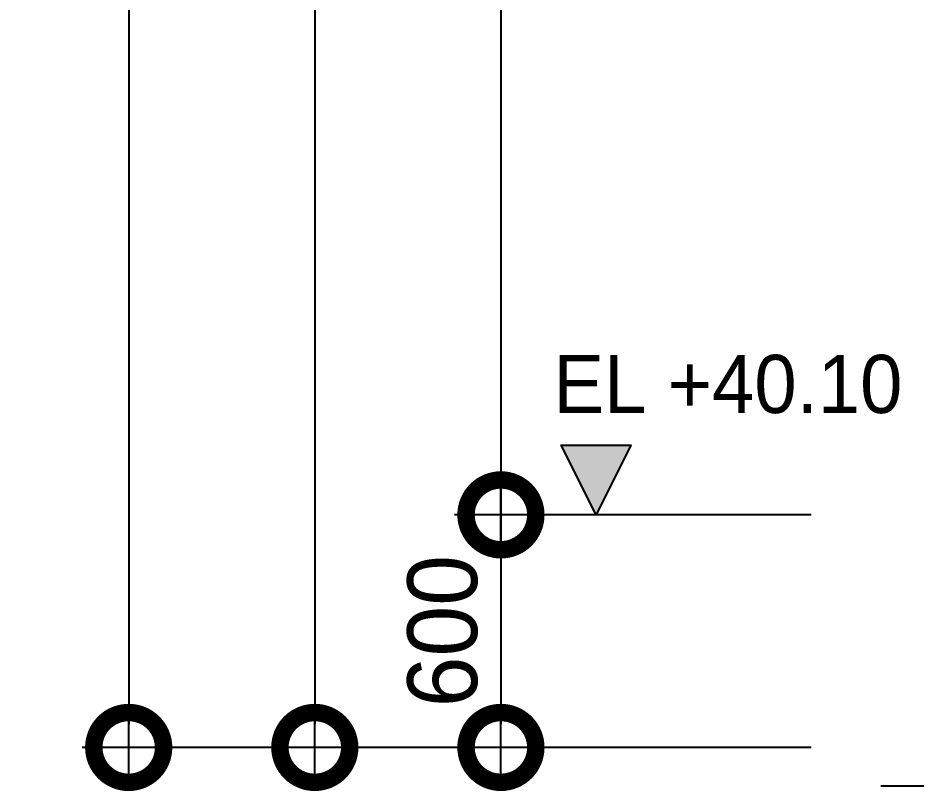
# Model space of a CAD drawing. Header units: millimetres. Extents: x -37526 to 92296, y -340 to 26760.
# Drawn here: x 34850 to 37166, y 2947 to 4942 of the extents above; entities that cross this region are included whole.
import ezdxf

# ---------------------------------------------------------------- set-up
doc = ezdxf.new("R2010")
doc.units = ezdxf.units.MM
doc.header["$LTSCALE"] = 60
doc.layers.get('Defpoints').update_dxf_attribs({"color": 151})
doc.layers.add('A-DIM', color=7, linetype='Continuous')
doc.layers.add('A-ETC', color=8, linetype='Continuous')
doc.layers.add('NOPLOT-DIM', color=191, linetype='Continuous', plot=False)
doc.styles.add('Gdim', font='Dotum.ttf')
doc.styles.add('Gtx', font='Dotum.ttf')
doc.dimstyles.new('Gdim60', dxfattribs={"dimscale": 60, "dimtxt": 3, "dimasz": 1, "dimexe": 2, "dimexo": 3, "dimgap": 1, "dimtad": 1, "dimdec": 0, "dimdsep": 46, "dimlunit": 6, "dimtxsty": 'Gdim', "dimblk": 'G3-DOT', "dimcen": 2.5, "dimdle": 2, "dimclrd": 1, "dimclre": 1, "dimclrt": 256, "dimazin": 2, "dimtfac": 1, "dimtdec": 0, "dimtix": 1, "dimtmove": 2, "dimatfit": 3, "dimldrblk": 'DOTSMALL', "dimfxl": 0, "dimtolj": 1, "dimtzin": 0, "dimarcsym": 0})

# ---------------------------------------------------------------- blocks, each defined once
blk = doc.blocks.new('G3-DOT')
at = {"layer": 'A-DIM', "color": 1, "linetype": 'ByBlock'}
blk.add_line((1.5, 0), (-1.5, 0), dxfattribs=at)
at = {"layer": 'A-DIM', "color": 1, "linetype": 'ByBlock', "const_width": 3}
blk.add_lwpolyline([(0.375, 0, 1), (-0.375, 0, 1)], format="xyb", close=True, dxfattribs=at)
blk = doc.blocks.new('*D14')
at = {"layer": 'Defpoints', "color": 0, "transparency": 16777216}
for p in [(37075.5, 11010), (35615.5, 3060), (37075.5, 3060)]:
    blk.add_point(p, dxfattribs=at)
at = {"layer": 'NOPLOT-DIM', "color": 1, "lineweight": -2, "transparency": 16777216}
for p, q in [((36895.5, 11010), (35495.5, 11010)), ((35615.5, 10950), (35615.5, 3120)), ((36895.5, 3060), (35495.5, 3060))]:
    blk.add_line(p, q, dxfattribs=at)
at = {"layer": 'NOPLOT-DIM', "color": 1, "lineweight": -2, "transparency": 16777216, "xscale": 60, "yscale": 60, "zscale": 60}
for p, rotation in [((35615.5, 11010), 90.00000000000026), ((35615.5, 3060), 270.0000000000002)]:
    blk.add_blockref('G3-DOT', p, dxfattribs=dict(at, rotation=rotation))
at = {"layer": 'NOPLOT-DIM', "transparency": 16777216, "insert": (35448, 7035), "char_height": 180, "attachment_point": 5, "rotation": 90, "style": 'Gdim'}
blk.add_mtext('\\A1;7,950', dxfattribs=at)
blk = doc.blocks.new('_DotSmall')
at = {"color": 0, "linetype": 'ByBlock', "const_width": 0.5}
blk.add_lwpolyline([(-0.0625, 0, 1), (0.0625, 0, 1)], format="xyb", close=True, dxfattribs=at)
blk = doc.blocks.new('*D16')
at = {"layer": 'Defpoints', "color": 0, "transparency": 16777216}
for p in [(37075.5, 17110), (35135.5, 3060), (37075.5, 3060)]:
    blk.add_point(p, dxfattribs=at)
at = {"layer": 'NOPLOT-DIM', "color": 1, "lineweight": -2, "transparency": 16777216}
for p, q in [((36895.5, 17110), (35015.5, 17110)), ((35135.5, 17050), (35135.5, 3120)), ((36895.5, 3060), (35015.5, 3060))]:
    blk.add_line(p, q, dxfattribs=at)
at = {"layer": 'NOPLOT-DIM', "color": 1, "lineweight": -2, "transparency": 16777216, "xscale": 60, "yscale": 60, "zscale": 60}
for p, rotation in [((35135.5, 17110), 90.00000000000026), ((35135.5, 3060), 270.0000000000002)]:
    blk.add_blockref('G3-DOT', p, dxfattribs=dict(at, rotation=rotation))
at = {"layer": 'NOPLOT-DIM', "transparency": 16777216, "insert": (34968, 10085), "char_height": 180, "attachment_point": 5, "rotation": 90, "style": 'Gdim'}
blk.add_mtext('\\A1;14,050', dxfattribs=at)
blk = doc.blocks.new('*D23')
at = {"layer": 'Defpoints', "color": 0, "transparency": 16777216}
for p in [(37075.5, 11010), (36095.5, 3660), (37075.5, 3660)]:
    blk.add_point(p, dxfattribs=at)
at = {"layer": 'NOPLOT-DIM', "color": 1, "lineweight": -2, "transparency": 16777216}
for p, q in [((36895.5, 11010), (35975.5, 11010)), ((36095.5, 10950), (36095.5, 3720)), ((36895.5, 3660), (35975.5, 3660))]:
    blk.add_line(p, q, dxfattribs=at)
at = {"layer": 'NOPLOT-DIM', "color": 1, "lineweight": -2, "transparency": 16777216, "xscale": 60, "yscale": 60, "zscale": 60}
for p, rotation in [((36095.5, 11010), 90.00000000000026), ((36095.5, 3660), 270.0000000000002)]:
    blk.add_blockref('G3-DOT', p, dxfattribs=dict(at, rotation=rotation))
at = {"layer": 'NOPLOT-DIM', "transparency": 16777216, "insert": (35928, 7335), "char_height": 180, "attachment_point": 5, "rotation": 90, "style": 'Gdim'}
blk.add_mtext('\\A1;7,350', dxfattribs=at)
blk = doc.blocks.new('*D22')
at = {"layer": 'Defpoints', "color": 0, "transparency": 16777216}
for p in [(37075.5, 3660), (36095.5, 3060), (37075.5, 3060)]:
    blk.add_point(p, dxfattribs=at)
at = {"layer": 'NOPLOT-DIM', "color": 1, "lineweight": -2, "transparency": 16777216}
for p, q in [((36895.5, 3660), (35975.5, 3660)), ((36095.5, 3600), (36095.5, 3120)), ((36895.5, 3060), (35975.5, 3060))]:
    blk.add_line(p, q, dxfattribs=at)
at = {"layer": 'NOPLOT-DIM', "color": 1, "lineweight": -2, "transparency": 16777216, "xscale": 60, "yscale": 60, "zscale": 60}
for p, rotation in [((36095.5, 3660), 90.00000000000026), ((36095.5, 3060), 270.0000000000002)]:
    blk.add_blockref('G3-DOT', p, dxfattribs=dict(at, rotation=rotation))
at = {"layer": 'NOPLOT-DIM', "transparency": 16777216, "insert": (35945.4, 3360), "char_height": 180, "attachment_point": 5, "rotation": 90, "style": 'Gdim'}
blk.add_mtext('\\A1;600', dxfattribs=at)

msp = doc.modelspace()

# ---------------------------------------------------------------- hatches: boundary and pattern name
at = {"layer": 'NOPLOT-DIM'}
msp.add_hatch(color=256, dxfattribs=at).paths.add_polyline_path([(36430.7, 3840), (36250.7, 3840), (36340.7, 3660)])

# ---------------------------------------------------------------- linework, layer by layer
at = {"layer": 'A-ETC', "color": 3}
msp.add_line((38850, 2960), (37075.5, 2960), dxfattribs=at)
at = {"layer": 'NOPLOT-DIM', "elevation": 0}
msp.add_lwpolyline([(36340.7, 3660), (36250.7, 3840), (36430.7, 3840), (36340.7, 3660)], dxfattribs=at)

# ---------------------------------------------------------------- texts
at = {"layer": 'NOPLOT-DIM', "style": 'Gtx'}
msp.add_text('EL +40.10', height=150, dxfattribs=at).set_placement((36230.8, 3922.7))

# ---------------------------------------------------------------- dimensions: what is measured, and where the dimension line sits
at = {"layer": 'NOPLOT-DIM'}
for p1, p2, distance, picture, middle in [((37075.5, 17110), (37075.5, 3060), -1940, '*D16', (34968, 10085)), ((37075.5, 11010), (37075.5, 3060), -1460, '*D14', (35448, 7035)), ((37075.5, 11010), (37075.5, 3660), -980, '*D23', (35928, 7335)), ((37075.5, 3660), (37075.5, 3060), -980, '*D22', (35945.4, 3360))]:
    dim = msp.add_aligned_dim(p1=p1, p2=p2, distance=distance, dimstyle='Gdim60', dxfattribs=at)
    dim.commit()
    dim.dimension.update_dxf_attribs({"geometry": picture, "text_midpoint": middle})

doc.saveas('drawing.dxf')
